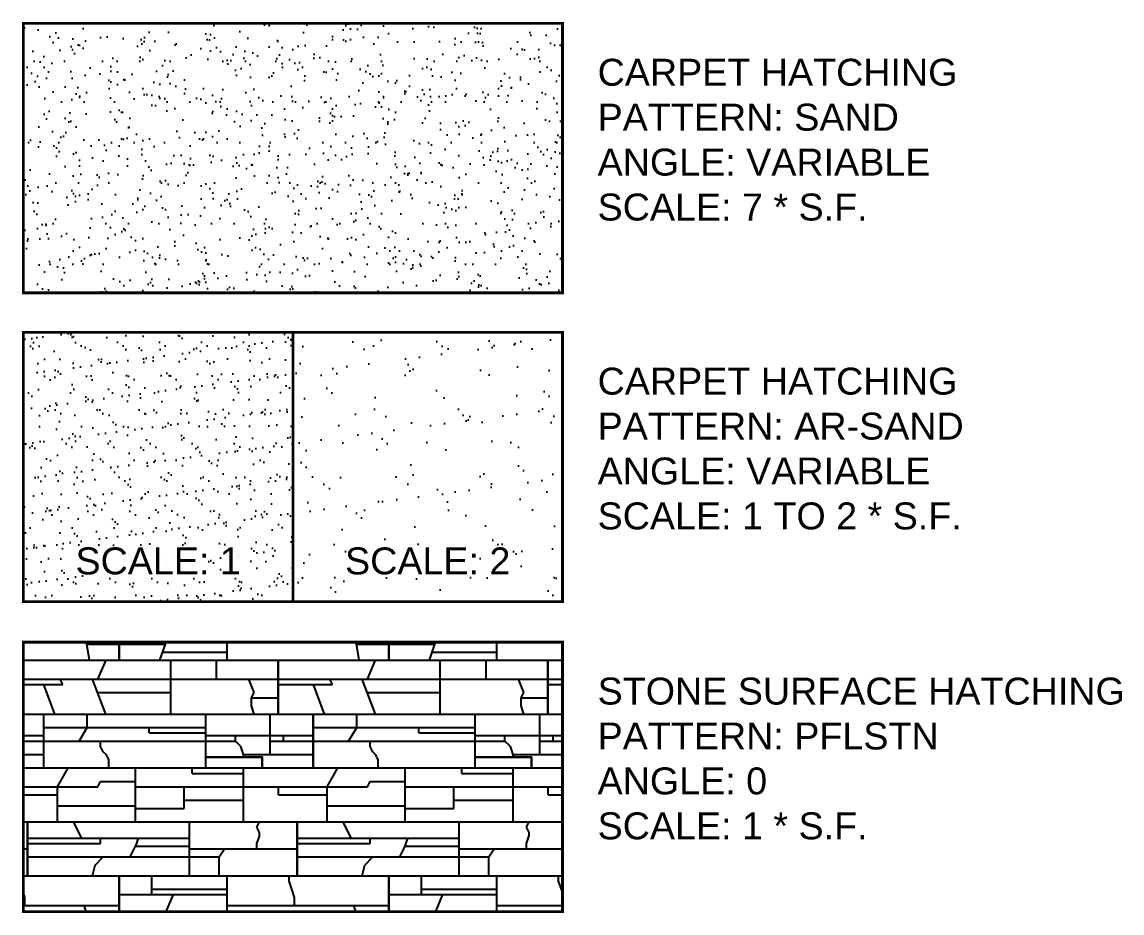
# Model space of a CAD drawing. Header units: inches. Extents: x -8208 to 9368, y -1840 to 1831.
# Drawn here: x -4032.3 to -3910.9, y 679.1 to 777.5 of the extents above; entities that cross this region are included whole.
import ezdxf

# ---------------------------------------------------------------- set-up
doc = ezdxf.new("R2010")
doc.units = ezdxf.units.IN
doc.header["$MEASUREMENT"] = 0
doc.layers.add('SM-I-SECTION_HATCH', color=8, linetype='Continuous')
doc.styles.add('SMM_ARIAL', font='arial.ttf')

msp = doc.modelspace()

# ---------------------------------------------------------------- hatches: boundary and pattern name
at = {"layer": 'SM-I-SECTION_HATCH'}
h = msp.add_hatch(dxfattribs=at)
h.set_pattern_fill('SAND', color=256, scale=10.416021, style=0)
h.set_pattern_definition([(0, (-4634.255, 522.3753), (6.145452, 4.47889), [0, -2.499845, 0, -3.333127, 0, -5.832972]), (10, (-4629.984, 527.167), (3.44653, 8.64601), [0, -6.457933, 0, -1.458243, 0, -5.52049]), (20, (-4633.526, 526.125), (2.19507, 10.10992), [0, -4.47889, 0, -3.020646, 0, -6.562093]), (30, (-4629.4634, 525.0834), (0.24718, 8.32133), [0, -5.83297, 0, -7.395375, 0, -5.31217]), (40, (-4631.234, 524.042), (2.917357, 8.838613), [0, -4.27057, 0, -3.437287, 0, -5.937132]), (50, (-4626.8594, 523), (-1.60494, 6.51362), [0, -1.249922, 0, -8.228656, 0, -4.89553]), (60, (-4628.8385, 521.9586), (-1.56487, 11.24703), [0, -1.562403, 0, -4.89553, 0, -5.62465]), (70, (-4631.3383, 520.917), (-2.93492, 5.945402), [0, -2.916486, 0, -3.333127, 0, -7.603695]), (80, (-4630.609, 519.8754), (-3.560995, 7.39699), [0, -3.749767, 0, -4.47889]), (90, (-4626.13, 518.834), (-6.978734, 4.79137), [0, -5.72881, 0, -3.228966, 0, -7.603695]), (100, (-4634.88, 519.8754), (-6.311005, 2.80058), [0, -2.916486, 0, -6.041292, 0, -6.874574]), (110, (-4633.838, 520.917), (-6.533393, 5.159498), [0, -4.99969, 0, -3.958088, 0, -5.52049]), (120, (-4632.7965, 521.9586), (-9.29042, 3.175616), [0, -6.874574, 0, -2.187364, 0, -7.916176]), (130, (-4631.755, 523), (-6.88138, -0.06336), [0, -3.958088, 0, -1.458243, 0, -8.124496]), (140, (-4630.713, 524.042), (-10.82056, -1.39028), [0, -1.145762, 0, -6.04129, 0, -4.99969]), (150, (-4629.672, 525.0834), (-8.37441, -3.463926), [0, -2.916486, 0, -3.437287, 0, -6.666253]), (160, (-4628.63, 526.125), (-10.30676, -5.78132), [0, -6.14545, 0, -2.499845, 0, -4.27057]), (170, (-4627.5885, 527.1666), (-5.049593, -5.24411), [0, -3.958088, 0, -2.291525, 0, -8.020336])])
h.paths.add_polyline_path([(-3972.63288, 747.62942), (-3972.63288, 777.38948), (-4032.153, 777.38948), (-4032.153, 747.62942)])
h = msp.add_hatch(dxfattribs=at)
h.set_pattern_fill('AR-SAND', color=256, scale=1.488003, style=0)
h.set_pattern_definition([(37.5, (-4392.6778, 517.7922), (-0.093734, 2.86712), [0, -2.261765, 0, -2.529605, 0, -2.418005]), (7.5, (-4392.6778, 517.7922), (2.633433, 4.199362), [0, -1.220162, 0, -2.038564, 0, -0.781202]), (327.5, (-4394.508, 517.7922), (4.633852, 0.00842), [0, -0.744001, 0, -2.678405, 0, -3.496807]), (317.5, (-4394.508, 517.7922), (4.473125, 1.305984), [0, -0.372001, 0, -1.755844, 0, -2.008804])])
h.paths.add_polyline_path([(-4002.39294, 713.5197), (-4002.39294, 743.27976), (-4032.153, 743.27976), (-4032.153, 713.5197)])
h = msp.add_hatch(dxfattribs=at)
h.set_pattern_fill('AR-SAND', color=256, scale=2.976006, style=0)
h.set_pattern_definition([(37.5, (-4392.678, 517.792), (-0.18747, 5.73424), [0, -4.52353, 0, -5.05921, 0, -4.83601]), (7.5, (-4392.678, 517.792), (5.26687, 8.39872), [0, -2.440325, 0, -4.07713, 0, -1.562403]), (327.5, (-4396.3383, 517.792), (9.267705, 0.01684), [0, -1.488003, 0, -5.35681, 0, -6.993614]), (317.5, (-4396.338, 517.792), (8.94625, 2.61197), [0, -0.744, 0, -3.511687, 0, -4.01761])])
h.paths.add_polyline_path([(-3972.63288, 743.27976), (-4002.39294, 743.27976), (-4002.39294, 713.5197), (-3972.63288, 713.5197)])
h = msp.add_hatch(dxfattribs=at)
h.set_pattern_fill('PFLSTN', color=256, scale=1.488003, style=0)
h.set_pattern_definition([(116.565, (-4363.215, 539.19), (29.76005, -89.2802), [0.6655, -65.88]), (90, (-4388.84, 534.428), (-29.76, 2e-15), [5.952, -23.808]), (90, (-4388.84, 534.428), (-29.76, 2e-15), [5.952, -23.808]), (116.565, (-4382.857, 538.594), (29.76005, -89.28018), [1.9964, -64.5492]), (90, (-4370.953, 534.428), (-29.76, 2e-15), [5.952, -23.808]), (90, (-4370.953, 534.428), (-29.76, 2e-15), [5.952, -23.808]), (90, (-4388.81, 534.428), (-29.76, 2e-15), [5.952, -23.808]), (90, (-4388.81, 534.428), (-29.76, 2e-15), [5.952, -23.808]), (0, (-4392.678, 531.154), (0, 29.76), [10.0887, -19.6714]), (0, (-4366.787, 531.154), (0, 29.76), [3.8688, -25.8913]), (0, (-4392.678, 528.476), (0, 29.76), [13.9575, -15.8026]), (0, (-4366.787, 528.476), (0, 29.76), [3.8688, -25.8913]), (0, (-4392.678, 534.428), (0, 29.76), [13.9575, -15.8026]), (0, (-4366.787, 534.428), (0, 29.76), [3.8688, -25.8913]), (0, (-4392.678, 537.404), (0, 29.76), [3.839, -25.921]), (0, (-4367.084, 537.404), (0, 29.76), [4.1664, -25.5937]), (0, (-4392.678, 534.428), (0, 29.76), [3.839, -25.921]), (0, (-4370.953, 534.428), (0, 29.76), [8.0352, -21.7248]), (0, (-4391.815, 519.548), (0, 29.76), [1.488, -28.272]), (0, (-4392.678, 518.06), (0, 29.76), [5.6247, -24.1354]), (0, (-4365, 518.06), (0, 29.76), [2.0832, -27.6769]), (0, (-4391.815, 520.143), (0, 29.76), [4.7616, -24.9984]), (0, (-4392.678, 546.362), (0, 29.76), [5.6247, -24.1354]), (0, (-4387.023, 546.362), (0, 29.76), [24.1056, -5.6544]), (0, (-4379.286, 538.594), (0, 29.76), [8.3328, -21.4272]), (0, (-4381.07, 526.393), (0, 29.76), [8.0352, -21.7248]), (0, (-4381.07, 524.905), (0, 29.76), [8.0352, -21.7248]), (0, (-4378.69, 530.262), (0, 29.76), [5.0592, -24.7008]), (0, (-4378.69, 532.345), (0, 29.76), [3.5712, -26.1889]), (0, (-4388.81, 536.51), (0, 29.76), [17.856, -11.904]), (0, (-4378.69, 528.476), (0, 29.76), [11.904, -17.856]), (0, (-4378.69, 534.428), (0, 29.76), [11.904, -17.856]), (0, (-4381.07, 519.548), (0, 29.76), [11.904, -17.856]), (0, (-4382.262, 521.036), (0, 29.76), [13.0944, -16.6656]), (0, (-4392.678, 522.524), (0, 29.76), [1.7558, -28.0042]), (0, (-4390.892, 522.524), (0, 29.76), [27.9745, -1.7856]), (66.8014, (-4381.0714, 526.393), (59.520135, 148.8003), [2.2665, -224.3794]), (90, (-4390.892, 522.524), (-29.76, 2e-15), [5.952, -23.808]), (90, (-4390.892, 522.524), (-29.76, 2e-15), [5.952, -23.808]), (0, (-4390.892, 525.798), (0, 29.76), [5.952, -23.808]), (0, (-4390.892, 526.393), (0, 29.76), [9.8208, -19.9392]), (59.0362, (-4383.1546, 519.548), (29.760055, 59.520135), [1.7353, -171.7942]), (90, (-4387.023, 517.792), (-29.76, 2e-15), [4.7318, -25.0282]), (90, (-4387.023, 546.362), (-29.76, 2e-15), [1.1606, -28.5994]), (90, (-4387.023, 517.792), (-29.76, 2e-15), [4.7318, -25.0282]), (90, (-4387.023, 546.362), (-29.76, 2e-15), [1.1606, -28.5994]), (0, (-4387.023, 519.548), (0, 29.76), [5.952, -23.808]), (119.0546, (-4379.881, 547.2547), (29.760042, -59.520112), [0.3064, -306.0922]), (119.0546, (-4380.0298, 517.7922), (29.760042, -59.520112), [0.3064, -306.0922]), (90, (-4379.88, 546.957), (-29.76, 2e-15), [0.2976, -29.4625]), (90, (-4379.88, 546.362), (-29.76, 2e-15), [0.5952, -29.1649]), (90, (-4380.774, 518.953), (-29.76, 2e-15), [0.5952, -29.1649]), (116.565, (-4380.476, 518.358), (29.76005, -89.28018), [0.6655, -65.88]), (135, (-4380.179, 518.06), (29.76, -59.5201), [0.4209, -41.6662]), (0, (-4387.023, 521.036), (0, 29.76), [4.7616, -24.9984]), (116.565, (-4384.94, 525.798), (29.76005, -89.28018), [0.6655, -65.88]), (109.9831, (-4385.833, 522.524), (29.76005, -89.280171), [3.4833, -344.8492]), (90, (-4382.262, 521.036), (-29.76, 2e-15), [1.488, -28.272]), (111.0375, (-4380.1786, 522.524), (89.280172, -238.080476), [4.1451, -410.3646]), (0, (-4388.81, 538.594), (0, 29.76), [9.5232, -20.2368]), (0, (-4388.81, 538), (0, 29.76), [8.0352, -21.7248]), (90, (-4378.69, 528.476), (-29.76, 2e-15), [5.952, -23.808]), (90, (-4378.69, 528.476), (-29.76, 2e-15), [5.952, -23.808]), (45, (-4381.37, 535.618), (29.76, 59.5201), [1.2626, -40.8245]), (90, (-4380.774, 538), (-29.76, 2e-15), [0.5952, -29.1649]), (75.9638, (-4381.6666, 534.428), (29.76005, 148.8003), [1.227, -121.4768]), (90, (-4367.977, 526.393), (-29.76, 2e-15), [2.0832, -27.6769]), (90, (-4373.036, 522.524), (-29.76, 2e-15), [5.952, -23.808]), (90, (-4390.922, 522.524), (-29.76, 2e-15), [5.952, -23.808]), (90, (-4390.922, 522.524), (-29.76, 2e-15), [5.952, -23.808]), (90, (-4373.036, 522.524), (-29.76, 2e-15), [5.952, -23.808]), (0, (-4373.036, 526.393), (0, 29.76), [5.0592, -24.7008]), (0, (-4375.417, 520.44), (0, 29.76), [6.2496, -23.5104]), (90, (-4375.417, 520.44), (-29.76, 2e-15), [0.5952, -29.1649]), (90, (-4391.815, 520.143), (-29.76, 2e-15), [2.3808, -27.3793]), (90, (-4369.167, 517.792), (-29.76, 2e-15), [4.7318, -25.0282]), (90, (-4369.167, 546.362), (-29.76, 2e-15), [1.1606, -28.5994]), (90, (-4369.167, 517.792), (-29.76, 2e-15), [4.7318, -25.0282]), (90, (-4369.167, 546.362), (-29.76, 2e-15), [1.1606, -28.5994]), (108.435, (-4365.001, 518.06), (29.76005, -119.04024), [0.9411, -93.1685]), (0, (-4369.167, 547.523), (0, 29.76), [6.2496, -23.5104]), (0, (-4369.167, 517.792), (0, 29.76), [6.2496, -23.5104]), (0, (-4392.678, 520.143), (0, 29.76), [0.863, -28.897]), (0, (-4369.167, 520.143), (0, 29.76), [6.2496, -23.5104]), (90, (-4365.894, 519.548), (-29.76, 2e-15), [0.5952, -29.1649]), (135, (-4365.299, 518.953), (29.76, -59.5201), [0.8417, -41.2453]), (0, (-4369.167, 519.548), (0, 29.76), [3.2736, -26.4865]), (90, (-4391.815, 519.548), (-29.76, 2e-15), [0.5952, -29.1649]), (90, (-4391.815, 518.06), (-29.76, 2e-15), [1.488, -28.272]), (90, (-4365, 517.792), (-29.76, 2e-15), [0.2678, -29.4922]), (90, (-4392.678, 546.362), (-29.76, 2e-15), [1.1904, -28.5697]), (90, (-4362.948, 546.362), (-29.76, 2e-15), [1.1904, -28.5697]), (0, (-4392.678, 526.393), (0, 29.76), [1.7558, -28.0042]), (0, (-4367.977, 526.393), (0, 29.76), [5.0592, -24.7008]), (111.8014, (-4363.8105, 524.905), (29.76007, -89.28018), [1.6026, -158.6602]), (63.435, (-4364.108, 524.31), (29.76005, 89.2802), [0.6655, -65.88]), (90, (-4364.108, 523.417), (-29.76, 2e-15), [0.8928, -28.8673]), (0, (-4392.678, 524.31), (0, 29.76), [1.7558, -28.0042]), (0, (-4364.108, 524.31), (0, 29.76), [1.1904, -28.5697]), (108.435, (-4363.811, 522.524), (29.76005, -119.04024), [0.9411, -93.1685]), (0, (-4370.953, 536.51), (0, 29.76), [3.2736, -26.4865]), (0, (-4370.953, 537.404), (0, 29.76), [3.8688, -25.8913]), (0, (-4375.12, 532.345), (0, 29.76), [8.3328, -21.4272]), (0, (-4375.12, 532.94), (0, 29.76), [8.3328, -21.4272]), (0, (-4392.678, 528.476), (0, 29.76), [1.7558, -28.0042]), (0, (-4373.036, 528.476), (0, 29.76), [10.1184, -19.6416]), (0, (-4373.93, 529.37), (0, 29.76), [7.1424, -22.6176]), (90, (-4375.12, 532.94), (-29.76, 2e-15), [1.488, -28.272]), (71.565, (-4374.227, 528.476), (29.76005, 119.04024), [1.8822, -92.2274]), (90, (-4375.12, 532.345), (-29.76, 2e-15), [0.5952, -29.1649]), (66.8014, (-4373.6314, 530.2617), (59.520135, 148.8003), [2.2665, -224.3794]), (0, (-4376.905, 537.702), (0, 29.76), [5.952, -23.808]), (63.435, (-4377.5, 536.511), (29.76005, 89.28018), [1.3309, -65.2146]), (71.565, (-4376.905, 537.702), (29.76005, 119.04024), [0.9411, -93.1685]), (90, (-4366.787, 528.476), (-29.76, 2e-15), [5.952, -23.808]), (90, (-4366.787, 528.476), (-29.76, 2e-15), [5.952, -23.808]), (56.31, (-4367.679, 536.511), (29.76007, 59.52012), [1.073, -106.2284]), (90, (-4367.68, 534.428), (-29.76, 2e-15), [2.0832, -27.6769]), (71.565, (-4363.513, 537.999), (29.76005, 119.04024), [0.9411, -93.1685]), (90, (-4363.513, 537.404), (-29.76, 2e-15), [0.5952, -29.1649]), (90, (-4363.215, 538.892), (-29.76, 2e-15), [0.2976, -29.4625]), (90, (-4387.053, 517.792), (-29.76, 2e-15), [4.7318, -25.0282]), (90, (-4387.053, 546.362), (-29.76, 2e-15), [1.1606, -28.5994]), (90, (-4387.053, 517.792), (-29.76, 2e-15), [4.7318, -25.0282]), (90, (-4387.053, 546.362), (-29.76, 2e-15), [1.1606, -28.5994]), (90, (-4390.327, 519.548), (-29.76, 2e-15), [0.5952, -29.1649]), (0, (-4390.327, 519.548), (0, 29.76), [3.2736, -26.4865]), (0, (-4382.292, 530.262), (0, 29.76), [3.5712, -26.1889]), (0, (-4382.59, 531.154), (0, 29.76), [3.8688, -25.8913]), (108.435, (-4389.434, 532.94), (29.76005, -119.04024), [0.9411, -93.1685]), (90, (-4389.136, 531.154), (-29.76, 2e-15), [0.8928, -28.8673]), (108.435, (-4389.136, 532.047), (29.76005, -119.04024), [0.9411, -93.1685]), (108.435, (-4382.292, 530.262), (29.76005, -119.04024), [0.9411, -93.1685]), (99.4623, (-4381.994, 528.476), (29.760056, -208.320403), [1.8102, -179.2131]), (90, (-4389.732, 533.833), (-29.76, 2e-15), [0.5952, -29.1649]), (90, (-4378.72, 528.476), (-29.76, 2e-15), [5.952, -23.808]), (90, (-4378.72, 528.476), (-29.76, 2e-15), [5.952, -23.808]), (0, (-4380.774, 544.844), (0, 29.76), [3.8688, -25.8913]), (0, (-4387.023, 546.332), (0, 29.76), [17.856, -11.904]), (0, (-4392.678, 546.332), (0, 29.76), [15.7728, -13.9872]), (0, (-4365, 546.332), (0, 29.76), [2.0832, -27.6769]), (0, (-4385.535, 542.166), (0, 29.76), [8.6304, -21.1296]), (0, (-4392.678, 540.38), (0, 29.76), [27.6769, -2.0832]), (0, (-4365, 540.38), (0, 29.76), [2.0832, -27.6769]), (0, (-4390.892, 543.356), (0, 29.76), [5.3568, -24.4032]), (0, (-4392.678, 544.25), (0, 29.76), [7.1424, -22.6176]), (0, (-4365, 544.25), (0, 29.76), [2.0832, -27.6769]), (90, (-4365, 540.38), (-29.76, 2e-15), [5.952, -23.808]), (90, (-4365, 540.38), (-29.76, 2e-15), [5.952, -23.808]), (90, (-4390.892, 543.356), (-29.76, 2e-15), [0.8928, -28.8673]), (60.2551, (-4385.5354, 544.249), (29.76005, 59.520117), [2.3993, -237.5339]), (0, (-4385.535, 544.25), (0, 29.76), [4.464, -25.296]), (90, (-4385.535, 540.38), (-29.76, 2e-15), [3.8688, -25.8913]), (63.435, (-4381.071, 544.249), (29.76005, 89.28018), [0.6655, -65.88]), (0, (-4376.905, 546.332), (0, 29.76), [11.904, -17.856]), (0, (-4376.905, 544.25), (0, 29.76), [11.904, -17.856]), (0, (-4370.655, 545.737), (0, 29.76), [5.6544, -24.1056]), (0, (-4371.548, 542.76), (0, 29.76), [6.5472, -23.2128]), (90, (-4370.655, 545.737), (-29.76, 2e-15), [0.5952, -29.1649]), (90, (-4376.905, 540.38), (-29.76, 2e-15), [5.952, -23.808]), (90, (-4376.905, 540.38), (-29.76, 2e-15), [5.952, -23.808]), (0, (-4376.905, 541.868), (0, 29.76), [5.3568, -24.4032]), (90, (-4371.548, 541.868), (-29.76, 2e-15), [2.3808, -27.3793]), (90, (-4365, 540.38), (-29.76, 2e-15), [5.952, -23.808]), (90, (-4365, 540.38), (-29.76, 2e-15), [5.952, -23.808]), (63.435, (-4363.513, 539.785), (29.76005, 89.2802), [0.6655, -65.88])])
h.paths.add_polyline_path([(-3972.63288, 679.29563), (-3972.63288, 709.05569), (-4032.153, 709.05569), (-4032.153, 679.29563)])

# ---------------------------------------------------------------- linework, layer by layer
at = {"const_width": 0.2976}
for points in [[(-4032.153, 747.62942), (-3972.63288, 747.62942), (-3972.63288, 777.38948), (-4032.153, 777.38948)], [(-4032.153, 713.5197), (-4002.39294, 713.5197), (-4002.39294, 743.27976), (-4032.153, 743.27976)], [(-4002.39294, 713.5197), (-3972.63288, 713.5197), (-3972.63288, 743.27976), (-4002.39294, 743.27976)], [(-4032.153, 679.29563), (-3972.63288, 679.29563), (-3972.63288, 709.05569), (-4032.153, 709.05569)]]:
    msp.add_lwpolyline(points, close=True, dxfattribs=at)

# ---------------------------------------------------------------- texts
at = {"color": 3, "char_height": 2.976006, "style": 'SMM_ARIAL'}
for s, insert, attachment_point in [('CARPET HATCHING\\PPATTERN: SAND\\PANGLE: VARIABLE\\PSCALE: 7 * S.F.', (-3968.75624, 773.47623), 1), ('CARPET HATCHING\\PPATTERN: AR-SAND\\PANGLE: VARIABLE\\PSCALE: 1 TO 2 * S.F.', (-3968.75624, 739.36651), 1), ('SCALE: 1', (-4017.27297, 716.49571), 8), ('SCALE: 2', (-3987.51291, 716.49571), 8), ('STONE SURFACE HATCHING\\PPATTERN: PFLSTN\\PANGLE: 0\\PSCALE: 1 * S.F.', (-3968.75624, 705.14244), 1)]:
    msp.add_mtext(s, dxfattribs=dict(at, insert=insert, attachment_point=attachment_point))

doc.saveas('drawing.dxf')
